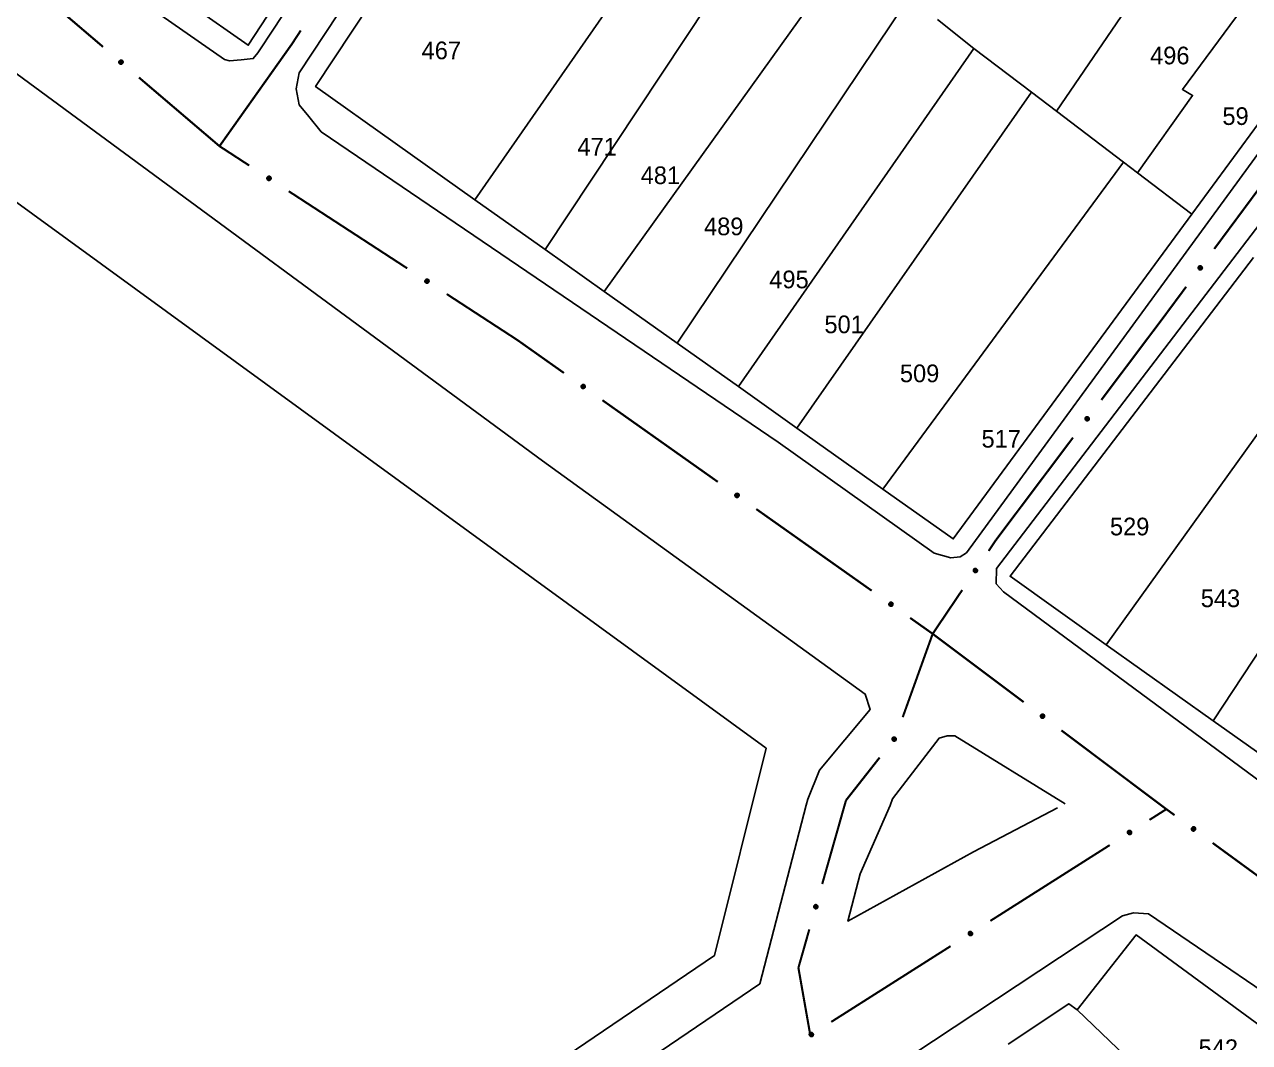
# Model space of a CAD drawing. Extents: x 199577 to 200882, y 4838726 to 4840156.
# Drawn here: x 200104.7 to 200208.7, y 4839175.2 to 4839261.6 of the extents above; entities that cross this region are included whole.
import ezdxf
from ezdxf.enums import TextEntityAlignment as Align

# ---------------------------------------------------------------- set-up
doc = ezdxf.new("R2010")
doc.units = 0
doc.header["$LTSCALE"] = 1.5
doc.header["$MEASUREMENT"] = 0
for name, color, linetype in [('CD_MALHA_LOTES', 7, 'CONTINUOUS'), ('RU-QUADRA', 210, 'CONTINUOUS'), ('SV-EIXO-RUA-PAV', 20, 'CONTINUOUS'), ('SV-RUA-PAVIM', 7, 'CONTINUOUS'), ('Th_NmrPorta', 1, 'CONTINUOUS')]:
    doc.layers.add(name, color=color, linetype=linetype)

msp = doc.modelspace()

# ---------------------------------------------------------------- linework, layer by layer
at = {"layer": 'CD_MALHA_LOTES', "linetype": 'Continuous', "flags": 128}
for points in [[(200192.31, 4839254.24), (200211.89, 4839282.91)], [(200142.93, 4839246.73), (200129.4, 4839256.33), (200138.78, 4839270.54)], [(200129.12, 4839268.17), (200123.68, 4839259.84), (200118.88, 4839263.19)], [(200153.9, 4839238.95), (200174.7, 4839267.94)], [(200148.89, 4839242.51), (200164.67, 4839266.31)], [(200142.93, 4839246.73), (200155.88, 4839265.36)], [(200199.19, 4839249.01), (200203.85, 4839255.57), (200202.99, 4839256.08), (200209.59, 4839265.02)], [(200160.1, 4839234.56), (200179.8, 4839263.91)], [(200185.29, 4839259.57), (200182.2, 4839262.01)], [(200215.11, 4839260.89), (200203.8, 4839245.51)], [(200165.29, 4839230.88), (200185.29, 4839259.57)], [(200190.18, 4839255.86), (200185.29, 4839259.57)], [(200170.27, 4839227.34), (200190.18, 4839255.86)], [(200192.31, 4839254.24), (200190.18, 4839255.86)], [(200198, 4839249.92), (200192.31, 4839254.24)], [(200000, 4839114.22), (200091.49, 4839249.07), (200097.69, 4839250.55), (200099.85, 4839249.52), (200167.65, 4839200.18), (200163.26, 4839182.58), (200017.64, 4839083.81), (200000, 4839111.07)], [(200177.56, 4839222.17), (200198, 4839249.92)], [(200199.19, 4839249.01), (200198, 4839249.92)], [(200203.8, 4839245.51), (200199.19, 4839249.01)], [(200148.89, 4839242.51), (200142.93, 4839246.73)], [(200203.8, 4839245.51), (200183.54, 4839217.94), (200177.56, 4839222.17)], [(200153.9, 4839238.95), (200148.89, 4839242.51)], [(200209.04, 4839241.81), (200188.36, 4839214.77), (200196.53, 4839208.96)], [(200160.1, 4839234.56), (200153.9, 4839238.95)], [(200216.51, 4839236.76), (200196.53, 4839208.96)], [(200165.29, 4839230.88), (200160.1, 4839234.56)], [(200170.27, 4839227.34), (200165.29, 4839230.88)], [(200177.56, 4839222.17), (200170.27, 4839227.34)], [(200205.6, 4839202.52), (200213.97, 4839215.2)], [(200196.53, 4839208.96), (200205.6, 4839202.52)], [(200215.75, 4839195.31), (200205.6, 4839202.52)], [(200194.06, 4839177.97), (200199.06, 4839184.34), (200228.53, 4839162.73)], [(200188.19, 4839175.06), (200193.34, 4839178.5), (200194.06, 4839177.97)], [(200220.9, 4839152.26), (200194.06, 4839177.97)]]:
    msp.add_lwpolyline(points, dxfattribs=at)
at = {"layer": 'RU-QUADRA', "linetype": 'Continuous', "flags": 128}
for points in [[(200101.18, 4839364.85), (200114.35, 4839355.31), (200132.7, 4839342.01), (200143.42, 4839334.24), (200150.93, 4839328.8), (200156.92, 4839324.47), (200161.98, 4839320.8), (200161.98, 4839318.53), (200156.02, 4839309.39), (200153.58, 4839305.65), (200150.59, 4839301.07), (200147.65, 4839296.57), (200141.68, 4839287.42), (200139.14, 4839283.53), (200137, 4839280.24), (200134.3, 4839276.1), (200129.12, 4839268.17), (200123.68, 4839259.84), (200118.88, 4839263.19), (200115.01, 4839265.88), (200108.46, 4839270.44), (200104.93, 4839272.9), (200101.04, 4839275.61)], [(200215.11, 4839260.89), (200203.8, 4839245.51), (200183.54, 4839217.94), (200177.56, 4839222.17), (200170.27, 4839227.34), (200165.29, 4839230.88), (200160.1, 4839234.56), (200153.9, 4839238.95), (200148.89, 4839242.51), (200142.93, 4839246.73), (200129.4, 4839256.33), (200138.78, 4839270.54)], [(200215.75, 4839195.31), (200205.6, 4839202.52), (200196.53, 4839208.96), (200188.36, 4839214.77), (200209.04, 4839241.81)], [(200188.19, 4839175.06), (200193.34, 4839178.5), (200194.06, 4839177.97), (200199.06, 4839184.34), (200228.53, 4839162.73)]]:
    msp.add_lwpolyline(points, dxfattribs=at)
msp.add_lwpolyline([(200000, 4839111.07), (200017.64, 4839083.81), (200163.26, 4839182.58), (200167.65, 4839200.18), (200099.85, 4839249.52), (200097.69, 4839250.55), (200091.49, 4839249.07), (200000, 4839114.22), (199998.98, 4839112.66)], close=True, dxfattribs=at)
at = {"layer": 'SV-EIXO-RUA-PAV', "const_width": 0.18}
for points in [[(200102.219024, 4839267.476733), (200111.35307, 4839259.694111)], [(200127.39, 4839259.94), (200128.139052, 4839261.087402)], [(200121.24, 4839251.27), (200127.025653, 4839259.42636)], [(200127.025653, 4839259.42636), (200127.39, 4839259.94)], [(200114.397753, 4839257.099904), (200120.487117, 4839251.91149)], [(200212.847879, 4839252.183643), (200205.69473, 4839242.548682)], [(200120.487117, 4839251.91149), (200121.24, 4839251.27)], [(200121.24, 4839251.27), (200123.763935, 4839249.628294)], [(200127.117013, 4839247.447269), (200137.176246, 4839240.904194)], [(200140.529323, 4839238.723169), (200146.397209, 4839234.906374)], [(200203.310348, 4839239.337029), (200201.522061, 4839236.928288)], [(200201.36, 4839236.71), (200196.110701, 4839229.73683)], [(200201.522061, 4839236.928288), (200201.36, 4839236.71)], [(200146.397209, 4839234.906374), (200146.53, 4839234.82)], [(200146.53, 4839234.82), (200150.482774, 4839232.024189)], [(200153.748458, 4839229.71436), (200163.545509, 4839222.784873)], [(200193.705008, 4839226.541107), (200187.690777, 4839218.5518)], [(200166.81183, 4839220.475946), (200176.611399, 4839213.550019)], [(200187.17, 4839217.86), (200186.535486, 4839216.920023)], [(200187.690777, 4839218.5518), (200187.17, 4839217.86)], [(200184.297523, 4839213.604676), (200182.05956, 4839210.28933)], [(200179.877922, 4839211.241377), (200181.511183, 4839210.087056)], [(200181.79, 4839209.89), (200179.246573, 4839202.815088)], [(200181.511183, 4839210.087056), (200181.79, 4839209.89)], [(200182.05956, 4839210.28933), (200181.79, 4839209.89)], [(200181.79, 4839209.89), (200189.516861, 4839204.094854)], [(200192.716861, 4839201.694854), (200201.516861, 4839195.094854)], [(200177.283876, 4839199.388499), (200174.81103, 4839196.244452)], [(200174.81103, 4839196.244452), (200174.43, 4839195.76)], [(200174.43, 4839195.76), (200172.410796, 4839188.657801)], [(200201.043029, 4839194.637585), (200201.63, 4839195.01)], [(200201.516861, 4839195.094854), (200201.63, 4839195.01)], [(200201.63, 4839195.01), (200202.323571, 4839194.503924)], [(200200.198644, 4839194.101849), (200201.043029, 4839194.637585)], [(200186.688479, 4839185.530067), (200196.821103, 4839191.958904)], [(200205.554831, 4839192.146179), (200215.24861, 4839185.072945)], [(200171.316919, 4839184.810278), (200170.496512, 4839181.924636)], [(200173.178314, 4839176.958285), (200183.310938, 4839183.387122)], [(200170.496512, 4839181.924636), (200170.39, 4839181.55)], [(200170.39, 4839181.55), (200171.365577, 4839176.024952)], [(200171.365577, 4839176.024952), (200171.4, 4839175.83)]]:
    msp.add_lwpolyline(points, dxfattribs=at)
at = {"layer": 'SV-EIXO-RUA-PAV'}
for points in [[(200112.837439, 4839258.573982), (200112.886132, 4839258.578567), (200112.928919, 4839258.572551), (200112.963161, 4839258.557262), (200112.989897, 4839258.535861), (200113.014783, 4839258.510886), (200113.034318, 4839258.480171), (200113.048449, 4839258.441278), (200113.053391, 4839258.392464), (200113.044347, 4839258.349038), (200113.031154, 4839258.314666), (200113.010443, 4839258.285502), (200112.985777, 4839258.261733), (200112.9532, 4839258.242496), (200112.913646, 4839258.228561), (200112.864442, 4839258.224779), (200112.822535, 4839258.230965), (200112.789803, 4839258.246624), (200112.760616, 4839258.26763), (200112.735515, 4839258.293432), (200112.716513, 4839258.323693), (200112.702554, 4839258.363543), (200112.699465, 4839258.412157), (200112.705157, 4839258.454024), (200112.720352, 4839258.486968), (200112.74168, 4839258.515237), (200112.766425, 4839258.540502), (200112.796484, 4839258.561425), (200112.837439, 4839258.573982)], [(200125.380053, 4839248.708402), (200125.427752, 4839248.719212), (200125.470957, 4839248.718749), (200125.506881, 4839248.707991), (200125.536148, 4839248.690207), (200125.56404, 4839248.668641), (200125.587364, 4839248.640694), (200125.606379, 4839248.603941), (200125.617559, 4839248.556169), (200125.614176, 4839248.511941), (200125.605514, 4839248.476157), (200125.588727, 4839248.444571), (200125.567323, 4839248.417827), (200125.537491, 4839248.39456), (200125.500058, 4839248.375653), (200125.451749, 4839248.365573), (200125.409395, 4839248.366317), (200125.374921, 4839248.377635), (200125.343274, 4839248.394713), (200125.315062, 4839248.417071), (200125.292325, 4839248.444637), (200125.273357, 4839248.482361), (200125.26404, 4839248.530173), (200125.2643, 4839248.572425), (200125.275131, 4839248.607049), (200125.292645, 4839248.637827), (200125.313936, 4839248.666065), (200125.341053, 4839248.690681), (200125.380053, 4839248.708402)], [(200204.676572, 4839240.9926), (200204.684409, 4839240.944323), (200204.681273, 4839240.90123), (200204.668312, 4839240.86604), (200204.648751, 4839240.83793), (200204.6255, 4839240.811427), (200204.596162, 4839240.789878), (200204.558303, 4839240.773173), (200204.509931, 4839240.764971), (200204.465996, 4839240.771085), (200204.430817, 4839240.781946), (200204.400331, 4839240.800656), (200204.374963, 4839240.823675), (200204.353587, 4839240.854889), (200204.337033, 4839240.893421), (200204.329963, 4839240.942261), (200204.333327, 4839240.984488), (200204.346757, 4839241.018195), (200204.365761, 4839241.048724), (200204.389822, 4839241.075498), (200204.418742, 4839241.096485), (200204.457568, 4839241.113082), (200204.505866, 4839241.119422), (200204.54802, 4839241.116547), (200204.581908, 4839241.103594), (200204.611543, 4839241.084208), (200204.638409, 4839241.061211), (200204.661298, 4839241.032622), (200204.676572, 4839240.9926)], [(200138.792363, 4839239.984301), (200138.840062, 4839239.995111), (200138.883267, 4839239.994648), (200138.919192, 4839239.983891), (200138.948458, 4839239.966107), (200138.97635, 4839239.944541), (200138.999674, 4839239.916593), (200139.01869, 4839239.879841), (200139.02987, 4839239.832068), (200139.026487, 4839239.78784), (200139.017824, 4839239.752056), (200139.001037, 4839239.720471), (200138.979633, 4839239.693726), (200138.949802, 4839239.670459), (200138.912368, 4839239.651552), (200138.864059, 4839239.641472), (200138.821705, 4839239.642217), (200138.787231, 4839239.653534), (200138.755584, 4839239.670612), (200138.727373, 4839239.692971), (200138.704636, 4839239.720536), (200138.685667, 4839239.75826), (200138.676351, 4839239.806073), (200138.676611, 4839239.848324), (200138.687441, 4839239.882949), (200138.704956, 4839239.913726), (200138.726246, 4839239.941965), (200138.753363, 4839239.96658), (200138.792363, 4839239.984301)], [(200152.061879, 4839231.042116), (200152.109963, 4839231.051062), (200152.153117, 4839231.048919), (200152.188596, 4839231.036772), (200152.217148, 4839231.017863), (200152.24418, 4839230.995228), (200152.266399, 4839230.966394), (200152.28397, 4839230.928929), (200152.293283, 4839230.880758), (200152.288182, 4839230.836695), (200152.278134, 4839230.801275), (200152.260131, 4839230.770367), (200152.237702, 4839230.744475), (200152.206988, 4839230.722386), (200152.168847, 4839230.70495), (200152.120183, 4839230.696758), (200152.07789, 4839230.699149), (200152.043882, 4839230.7118), (200152.012924, 4839230.730096), (200151.985603, 4839230.753535), (200151.963956, 4839230.781964), (200151.946469, 4839230.820397), (200151.93902, 4839230.868536), (200151.940924, 4839230.910746), (200151.953093, 4839230.944923), (200151.971792, 4839230.974996), (200151.994165, 4839231.002384), (200152.022219, 4839231.025926), (200152.061879, 4839231.042116)], [(200195.082214, 4839228.187554), (200195.08973, 4839228.139227), (200195.086307, 4839228.096155), (200195.073113, 4839228.061052), (200195.053365, 4839228.033073), (200195.029938, 4839228.006725), (200195.000458, 4839227.985371), (200194.962489, 4839227.968919), (200194.914063, 4839227.961039), (200194.87017, 4839227.967445), (200194.835064, 4839227.97854), (200194.804703, 4839227.997452), (200194.779489, 4839228.020639), (200194.75832, 4839228.051994), (200194.742023, 4839228.090635), (200194.735278, 4839228.139521), (200194.738923, 4839228.181725), (200194.752577, 4839228.215343), (200194.771783, 4839228.245745), (200194.796023, 4839228.272358), (200194.825082, 4839228.293152), (200194.864017, 4839228.309491), (200194.912356, 4839228.315509), (200194.95449, 4839228.312354), (200194.988291, 4839228.299175), (200195.017796, 4839228.279593), (200195.044509, 4839228.256417), (200195.067208, 4839228.227677), (200195.082214, 4839228.187554)], [(200165.124769, 4839221.803089), (200165.172849, 4839221.812053), (200165.216004, 4839221.809925), (200165.251487, 4839221.79779), (200165.280047, 4839221.778892), (200165.307087, 4839221.756266), (200165.329316, 4839221.727441), (200165.346901, 4839221.689983), (200165.356232, 4839221.641815), (200165.351146, 4839221.59775), (200165.341111, 4839221.562326), (200165.323119, 4839221.531412), (200165.3007, 4839221.505512), (200165.269994, 4839221.483412), (200165.23186, 4839221.465961), (200165.183198, 4839221.457752), (200165.140904, 4839221.460128), (200165.106892, 4839221.472766), (200165.075927, 4839221.49105), (200165.048598, 4839221.51448), (200165.02694, 4839221.542901), (200165.00944, 4839221.581328), (200165.001973, 4839221.629464), (200165.003861, 4839221.671675), (200165.016019, 4839221.705856), (200165.034706, 4839221.735936), (200165.057069, 4839221.763332), (200165.085115, 4839221.786884), (200165.124769, 4839221.803089)], [(200185.588131, 4839215.319848), (200185.598125, 4839215.271972), (200185.596925, 4839215.228781), (200185.585555, 4839215.193045), (200185.567274, 4839215.164087), (200185.545235, 4839215.136567), (200185.516893, 4839215.113724), (200185.479822, 4839215.095339), (200185.431865, 4839215.084976), (200185.387701, 4839215.089114), (200185.35207, 4839215.098386), (200185.320776, 4839215.11571), (200185.294401, 4839215.137568), (200185.271647, 4839215.167792), (200185.253381, 4839215.205543), (200185.244128, 4839215.254017), (200185.245596, 4839215.296352), (200185.257501, 4839215.330628), (200185.275116, 4839215.361978), (200185.297953, 4839215.389804), (200185.325903, 4839215.412067), (200185.363945, 4839215.430389), (200185.41191, 4839215.438887), (200185.454151, 4839215.437906), (200185.488585, 4839215.426486), (200185.51906, 4839215.408448), (200185.54693, 4839215.386679), (200185.571079, 4839215.359145), (200185.588131, 4839215.319848)], [(200178.19086, 4839212.56852), (200178.23894, 4839212.577484), (200178.282096, 4839212.575356), (200178.317579, 4839212.563222), (200178.346138, 4839212.544323), (200178.373178, 4839212.521698), (200178.395407, 4839212.492872), (200178.412992, 4839212.455414), (200178.422323, 4839212.407246), (200178.417238, 4839212.363181), (200178.407202, 4839212.327758), (200178.38921, 4839212.296843), (200178.366791, 4839212.270943), (200178.336085, 4839212.248843), (200178.297951, 4839212.231393), (200178.24929, 4839212.223183), (200178.206996, 4839212.225559), (200178.172983, 4839212.238197), (200178.142018, 4839212.256482), (200178.114689, 4839212.279911), (200178.093032, 4839212.308333), (200178.075531, 4839212.346759), (200178.068064, 4839212.394896), (200178.069953, 4839212.437106), (200178.08211, 4839212.471287), (200178.100798, 4839212.501367), (200178.123161, 4839212.528764), (200178.151206, 4839212.552315), (200178.19086, 4839212.56852)], [(200191.067965, 4839203.069127), (200191.116279, 4839203.076729), (200191.159357, 4839203.073383), (200191.194483, 4839203.060251), (200191.222497, 4839203.040553), (200191.248887, 4839203.017173), (200191.270293, 4839202.987731), (200191.286813, 4839202.949791), (200191.294779, 4839202.901379), (200191.288451, 4839202.857475), (200191.277419, 4839202.822349), (200191.258561, 4839202.791955), (200191.235419, 4839202.766699), (200191.204101, 4839202.745475), (200191.165489, 4839202.729109), (200191.116615, 4839202.722277), (200191.074405, 4839202.725847), (200191.040763, 4839202.739441), (200191.010327, 4839202.758593), (200190.983671, 4839202.782785), (200190.962825, 4839202.811807), (200190.946417, 4839202.850713), (200190.940313, 4839202.899041), (200190.943393, 4839202.941181), (200190.956511, 4839202.975005), (200190.976041, 4839203.004545), (200190.999169, 4839203.031299), (200191.027869, 4839203.054049), (200191.067965, 4839203.069127)], [(200178.695648, 4839201.005404), (200178.702139, 4839200.956928), (200178.697804, 4839200.913938), (200178.683869, 4839200.879123), (200178.663533, 4839200.851569), (200178.639553, 4839200.825723), (200178.609628, 4839200.804998), (200178.571318, 4839200.789354), (200178.522736, 4839200.782502), (200178.478989, 4839200.789836), (200178.444126, 4839200.801672), (200178.414173, 4839200.821223), (200178.389455, 4839200.844939), (200178.368956, 4839200.876736), (200178.35348, 4839200.915713), (200178.347772, 4839200.964731), (200178.352311, 4839201.006848), (200178.366674, 4839201.040169), (200178.38652, 4839201.070157), (200178.411317, 4839201.096251), (200178.44081, 4839201.116425), (200178.480083, 4839201.131935), (200178.528538, 4839201.136928), (200178.570596, 4839201.132881), (200178.60411, 4839201.11899), (200178.633194, 4839201.098787), (200178.65941, 4839201.075051), (200178.681495, 4839201.045836), (200178.695648, 4839201.005404)], [(200198.329577, 4839193.046352), (200198.339574, 4839193.094228), (200198.357956, 4839193.13333), (200198.382674, 4839193.161531), (200198.411015, 4839193.180756), (200198.442224, 4839193.197158), (200198.477338, 4839193.206753), (200198.51867, 4839193.20877), (200198.566766, 4839193.199079), (200198.605585, 4839193.177616), (200198.63453, 4839193.154862), (200198.656278, 4839193.126464), (200198.671704, 4839193.095879), (200198.680464, 4839193.059075), (200198.682099, 4839193.017169), (200198.671184, 4839192.969042), (200198.6529, 4839192.930831), (200198.628275, 4839192.904181), (200198.599587, 4839192.882498), (200198.567525, 4839192.866134), (200198.533002, 4839192.856914), (200198.490806, 4839192.855345), (200198.443448, 4839192.866747), (200198.405128, 4839192.884548), (200198.37814, 4839192.908792), (200198.357429, 4839192.937516), (200198.340597, 4839192.968619), (200198.329482, 4839193.003515), (200198.329577, 4839193.046352)], [(200203.888019, 4839193.498667), (200203.936229, 4839193.506903), (200203.979347, 4839193.504123), (200204.014643, 4839193.491454), (200204.042913, 4839193.472126), (200204.069608, 4839193.449095), (200204.091399, 4839193.419936), (200204.108416, 4839193.382217), (200204.117018, 4839193.333914), (200204.111267, 4839193.28993), (200204.100698, 4839193.254662), (200204.082241, 4839193.224023), (200204.059433, 4839193.198465), (200204.028396, 4839193.176832), (200203.990003, 4839193.15996), (200203.941223, 4839193.152486), (200203.898969, 4839193.155501), (200203.865152, 4839193.168652), (200203.834467, 4839193.187402), (200203.807495, 4839193.211242), (200203.786269, 4839193.239987), (200203.769352, 4839193.278675), (200203.762613, 4839193.326918), (200203.765139, 4839193.369095), (200203.777811, 4839193.403088), (200203.796952, 4839193.432882), (200203.819726, 4839193.459938), (200203.848125, 4839193.483063), (200203.888019, 4839193.498667)], [(200172.009034, 4839186.84214), (200172.033445, 4839186.799759), (200172.045758, 4839186.758342), (200172.046086, 4839186.720843), (200172.037735, 4839186.687631), (200172.025365, 4839186.654615), (200172.005549, 4839186.624081), (200171.976049, 4839186.595062), (200171.933707, 4839186.570276), (200171.890451, 4839186.560451), (200171.853704, 4839186.558163), (200171.818571, 4839186.564876), (200171.7867, 4839186.577431), (200171.755662, 4839186.599063), (200171.726546, 4839186.629246), (200171.702654, 4839186.672426), (200171.690861, 4839186.713112), (200171.691496, 4839186.749391), (200171.698469, 4839186.784669), (200171.711503, 4839186.818224), (200171.731127, 4839186.848085), (200171.761569, 4839186.877346), (200171.8045, 4839186.900363), (200171.844945, 4839186.912588), (200171.881224, 4839186.912463), (200171.9158, 4839186.904815), (200171.949065, 4839186.892811), (200171.980589, 4839186.874169), (200172.009034, 4839186.84214)], [(200184.819412, 4839184.47457), (200184.829409, 4839184.522446), (200184.847791, 4839184.561548), (200184.872509, 4839184.589749), (200184.90085, 4839184.608974), (200184.932059, 4839184.625377), (200184.967173, 4839184.634972), (200185.008505, 4839184.636988), (200185.056601, 4839184.627297), (200185.09542, 4839184.605834), (200185.124365, 4839184.58308), (200185.146113, 4839184.554682), (200185.161539, 4839184.524097), (200185.1703, 4839184.487293), (200185.171934, 4839184.445387), (200185.161019, 4839184.39726), (200185.142735, 4839184.359049), (200185.11811, 4839184.332399), (200185.089422, 4839184.310716), (200185.05736, 4839184.294352), (200185.022837, 4839184.285132), (200184.980642, 4839184.283563), (200184.933283, 4839184.294965), (200184.894963, 4839184.312766), (200184.867975, 4839184.33701), (200184.847264, 4839184.365734), (200184.830432, 4839184.396837), (200184.819317, 4839184.431733), (200184.819412, 4839184.47457)], [(200171.309248, 4839175.902788), (200171.319244, 4839175.950664), (200171.337626, 4839175.989767), (200171.362344, 4839176.017968), (200171.390685, 4839176.037192), (200171.421894, 4839176.053595), (200171.457008, 4839176.06319), (200171.49834, 4839176.065206), (200171.546436, 4839176.055515), (200171.585255, 4839176.034052), (200171.6142, 4839176.011298), (200171.635948, 4839175.9829), (200171.651374, 4839175.952315), (200171.660135, 4839175.915511), (200171.661769, 4839175.873605), (200171.650854, 4839175.825479), (200171.63257, 4839175.787267), (200171.607945, 4839175.760617), (200171.579258, 4839175.738934), (200171.547195, 4839175.72257), (200171.512672, 4839175.713351), (200171.470477, 4839175.711781), (200171.423118, 4839175.723184), (200171.384798, 4839175.740984), (200171.35781, 4839175.765229), (200171.337099, 4839175.793953), (200171.320267, 4839175.825055), (200171.309152, 4839175.859951), (200171.309248, 4839175.902788)]]:
    msp.add_lwpolyline(points, close=True, dxfattribs=at)
for points in [[(200112.699465, 4839258.412157), (200112.9532, 4839258.242496)], [(200112.702554, 4839258.363543), (200112.913646, 4839258.228561)], [(200112.703313, 4839258.430921), (200112.965208, 4839258.254384)], [(200112.704924, 4839258.386524), (200112.930774, 4839258.237114)], [(200112.705157, 4839258.454024), (200112.985777, 4839258.261733)], [(200112.714897, 4839258.46766), (200112.995488, 4839258.275193)], [(200112.720352, 4839258.486968), (200113.010443, 4839258.285502)], [(200112.732713, 4839258.499089), (200113.017765, 4839258.299236)], [(200112.74168, 4839258.515237), (200113.031154, 4839258.314666)], [(200112.757646, 4839258.526247), (200113.03512, 4839258.336436)], [(200112.766425, 4839258.540502), (200113.044347, 4839258.349038)], [(200112.784963, 4839258.547788), (200113.045666, 4839258.37406)], [(200112.796484, 4839258.561425), (200113.053391, 4839258.392464)], [(200112.816435, 4839258.565789), (200113.047017, 4839258.417725)], [(200112.837439, 4839258.573982), (200113.048449, 4839258.441278)], [(200112.864064, 4839258.575402), (200113.035481, 4839258.4652)], [(200112.886132, 4839258.578567), (200113.034318, 4839258.480171)], [(200112.910538, 4839258.575243), (200113.017172, 4839258.500519)], [(200112.928919, 4839258.572551), (200113.014783, 4839258.510886)], [(200112.715268, 4839258.341858), (200112.882838, 4839258.231348)], [(200112.716513, 4839258.323693), (200112.864442, 4839258.224779)], [(200112.729729, 4839258.306231), (200112.838288, 4839258.231661)], [(200112.735515, 4839258.293432), (200112.822535, 4839258.230965)], [(200125.26404, 4839248.530173), (200125.537491, 4839248.39456)], [(200125.2643, 4839248.572425), (200125.567323, 4839248.417827)], [(200125.265443, 4839248.549276), (200125.54787, 4839248.407893)], [(200125.272205, 4839248.5872), (200125.575222, 4839248.432424)], [(200125.272751, 4839248.505456), (200125.515944, 4839248.386337)], [(200125.273357, 4839248.482361), (200125.500058, 4839248.375653)], [(200125.275131, 4839248.607049), (200125.588727, 4839248.444571)], [(200125.285831, 4839248.62066), (200125.594222, 4839248.459132)], [(200125.288755, 4839248.462491), (200125.469147, 4839248.374454)], [(200125.292325, 4839248.444637), (200125.451749, 4839248.365573)], [(200125.292645, 4839248.637827), (200125.605514, 4839248.476157)], [(200125.307063, 4839248.6508), (200125.606647, 4839248.498256)], [(200125.307678, 4839248.42902), (200125.424927, 4839248.369033)], [(200125.313936, 4839248.666065), (200125.614176, 4839248.511941)], [(200125.315062, 4839248.417071), (200125.409395, 4839248.366317)], [(200125.331382, 4839248.675675), (200125.612266, 4839248.536924)], [(200125.341053, 4839248.690681), (200125.617559, 4839248.556169)], [(200125.360277, 4839248.697575), (200125.607989, 4839248.5804)], [(200125.380053, 4839248.708402), (200125.606379, 4839248.603941)], [(200125.406274, 4839248.713234), (200125.590442, 4839248.625997)], [(200125.427752, 4839248.719212), (200125.587364, 4839248.640694)], [(200125.452382, 4839248.719054), (200125.567743, 4839248.658668)], [(200125.470957, 4839248.718749), (200125.56404, 4839248.668641)], [(200204.418742, 4839241.096485), (200204.329963, 4839240.942261)], [(200204.389822, 4839241.075498), (200204.333327, 4839240.984488)], [(200204.402206, 4839241.082128), (200204.335077, 4839240.968817)], [(200204.457568, 4839241.113082), (200204.337033, 4839240.893421)], [(200204.436783, 4839241.098944), (200204.337749, 4839240.924346)], [(200204.480656, 4839241.112257), (200204.346714, 4839240.876904)], [(200204.505866, 4839241.119422), (200204.353587, 4839240.854889)], [(200204.524845, 4839241.116839), (200204.366252, 4839240.843704)], [(200204.54802, 4839241.116547), (200204.374963, 4839240.823675)], [(200204.562278, 4839241.107742), (200204.389043, 4839240.814887)], [(200204.581908, 4839241.103594), (200204.400331, 4839240.800656)], [(200204.59483, 4839241.092072), (200204.414524, 4839240.79427)], [(200204.611543, 4839241.084208), (200204.430817, 4839240.781946)], [(200204.623598, 4839241.069015), (200204.452804, 4839240.779447)], [(200204.638409, 4839241.061211), (200204.465996, 4839240.771085)], [(200204.646921, 4839241.043203), (200204.49105, 4839240.771446)], [(200204.661298, 4839241.032622), (200204.509931, 4839240.764971)], [(200204.66699, 4839241.013008), (200204.534707, 4839240.773023)], [(200204.676572, 4839240.9926), (200204.558303, 4839240.773173)], [(200204.679772, 4839240.96613), (200204.581303, 4839240.787714)], [(200204.684409, 4839240.944323), (200204.596162, 4839240.789878)], [(200204.682727, 4839240.91975), (200204.615316, 4839240.808348)], [(200204.681273, 4839240.90123), (200204.6255, 4839240.811427)], [(200138.676351, 4839239.806073), (200138.949802, 4839239.670459)], [(200138.676611, 4839239.848324), (200138.979633, 4839239.693726)], [(200138.677754, 4839239.825176), (200138.960181, 4839239.683792)], [(200138.684516, 4839239.863099), (200138.987532, 4839239.708324)], [(200138.685062, 4839239.781355), (200138.928254, 4839239.662236)], [(200138.685667, 4839239.75826), (200138.912368, 4839239.651552)], [(200138.687441, 4839239.882949), (200139.001037, 4839239.720471)], [(200138.698141, 4839239.896559), (200139.006532, 4839239.735032)], [(200138.701065, 4839239.73839), (200138.881458, 4839239.650353)], [(200138.704636, 4839239.720536), (200138.864059, 4839239.641472)], [(200138.704956, 4839239.913726), (200139.017824, 4839239.752056)], [(200138.719373, 4839239.926699), (200139.018958, 4839239.774155)], [(200138.719989, 4839239.70492), (200138.837237, 4839239.644933)], [(200138.726246, 4839239.941965), (200139.026487, 4839239.78784)], [(200138.727373, 4839239.692971), (200138.821705, 4839239.642217)], [(200138.743693, 4839239.951575), (200139.024576, 4839239.812823)], [(200138.753363, 4839239.96658), (200139.02987, 4839239.832068)], [(200138.772588, 4839239.973475), (200139.0203, 4839239.856299)], [(200138.792363, 4839239.984301), (200139.01869, 4839239.879841)], [(200138.818584, 4839239.989134), (200139.002753, 4839239.901896)], [(200138.840062, 4839239.995111), (200138.999674, 4839239.916593)], [(200138.864693, 4839239.994954), (200138.980053, 4839239.934567)], [(200138.883267, 4839239.994648), (200138.97635, 4839239.944541)], [(200151.93902, 4839230.868536), (200152.206988, 4839230.722386)], [(200151.940924, 4839230.910746), (200152.237702, 4839230.744475)], [(200151.941165, 4839230.88757), (200152.217878, 4839230.735306)], [(200151.946469, 4839230.820397), (200152.168847, 4839230.70495)], [(200151.946763, 4839230.843499), (200152.185137, 4839230.715008)], [(200151.949398, 4839230.925202), (200152.246163, 4839230.758754)], [(200151.953093, 4839230.944923), (200152.260131, 4839230.770367)], [(200151.961083, 4839230.799943), (200152.137913, 4839230.704955)], [(200151.963956, 4839230.781964), (200152.120183, 4839230.696758)], [(200151.964315, 4839230.958107), (200152.266188, 4839230.784703)], [(200151.971792, 4839230.974996), (200152.278134, 4839230.801275)], [(200151.97869, 4839230.765762), (200152.093516, 4839230.701259)], [(200151.985603, 4839230.753535), (200152.07789, 4839230.699149)], [(200151.986703, 4839230.987397), (200152.280126, 4839230.823313)], [(200151.994165, 4839231.002384), (200152.288182, 4839230.836695)], [(200152.011972, 4839231.011308), (200152.287245, 4839230.861734)], [(200152.022219, 4839231.025926), (200152.293283, 4839230.880758)], [(200152.041697, 4839231.032067), (200152.284663, 4839230.905343)], [(200152.061879, 4839231.042116), (200152.28397, 4839230.928929)], [(200152.088269, 4839231.045925), (200152.268903, 4839230.951588)], [(200152.109963, 4839231.051062), (200152.266399, 4839230.966394)], [(200152.134568, 4839231.049947), (200152.247492, 4839230.985117)], [(200152.153117, 4839231.048919), (200152.24418, 4839230.995228)], [(200194.825082, 4839228.293152), (200194.735278, 4839228.139521)], [(200194.796023, 4839228.272358), (200194.738923, 4839228.181725)], [(200194.80845, 4839228.278905), (200194.740568, 4839228.166043)], [(200194.864017, 4839228.309491), (200194.742023, 4839228.090635)], [(200194.843138, 4839228.295491), (200194.742945, 4839228.121556)], [(200194.887099, 4839228.308512), (200194.751594, 4839228.074055)], [(200194.912356, 4839228.315509), (200194.75832, 4839228.051994)], [(200194.931317, 4839228.3128), (200194.770911, 4839228.040726)], [(200194.95449, 4839228.312354), (200194.779489, 4839228.020639)], [(200194.968689, 4839228.303454), (200194.79351, 4839228.011758)], [(200194.988291, 4839228.299175), (200194.804703, 4839227.997452)], [(200195.001136, 4839228.287568), (200194.818853, 4839227.990972)], [(200195.017796, 4839228.279593), (200194.835064, 4839227.97854)], [(200195.02975, 4839228.26432), (200194.857033, 4839227.975894)], [(200195.044509, 4839228.256417), (200194.87017, 4839227.967445)], [(200195.0529, 4839228.238353), (200194.895225, 4839227.967639)], [(200195.067208, 4839228.227677), (200194.914063, 4839227.961039)], [(200195.072768, 4839228.208025), (200194.938892, 4839227.968926)], [(200195.082214, 4839228.187554), (200194.962489, 4839227.968919)], [(200195.085238, 4839228.161063), (200194.985585, 4839227.983307)], [(200195.08973, 4839228.139227), (200195.000458, 4839227.985371)], [(200195.087885, 4839228.114665), (200195.019734, 4839228.003714)], [(200195.086307, 4839228.096155), (200195.029938, 4839228.006725)], [(200165.001973, 4839221.629464), (200165.269994, 4839221.483412)], [(200165.003861, 4839221.671675), (200165.3007, 4839221.505512)], [(200165.004111, 4839221.648499), (200165.280879, 4839221.496335)], [(200165.00944, 4839221.581328), (200165.23186, 4839221.465961)], [(200165.009725, 4839221.604429), (200165.248145, 4839221.476026)], [(200165.01233, 4839221.686134), (200165.309156, 4839221.519794)], [(200165.016019, 4839221.705856), (200165.323119, 4839221.531412)], [(200165.02406, 4839221.560879), (200165.200926, 4839221.465955)], [(200165.02694, 4839221.542901), (200165.183198, 4839221.457752)], [(200165.027235, 4839221.719044), (200165.329171, 4839221.54575)], [(200165.034706, 4839221.735936), (200165.341111, 4839221.562326)], [(200165.04168, 4839221.526705), (200165.156529, 4839221.462243)], [(200165.048598, 4839221.51448), (200165.140904, 4839221.460128)], [(200165.049613, 4839221.748343), (200165.343095, 4839221.584365)], [(200165.057069, 4839221.763332), (200165.351146, 4839221.59775)], [(200165.074873, 4839221.772263), (200165.3502, 4839221.622788)], [(200165.085115, 4839221.786884), (200165.356232, 4839221.641815)], [(200165.104591, 4839221.793033), (200165.347602, 4839221.666397)], [(200165.124769, 4839221.803089), (200165.346901, 4839221.689983)], [(200165.151157, 4839221.806907), (200165.331826, 4839221.712636)], [(200165.172849, 4839221.812053), (200165.329316, 4839221.727441)], [(200165.197455, 4839221.810946), (200165.310403, 4839221.746157)], [(200165.216004, 4839221.809925), (200165.307087, 4839221.756266)], [(200185.325903, 4839215.412067), (200185.244128, 4839215.254017)], [(200185.297953, 4839215.389804), (200185.245596, 4839215.296352)], [(200185.310026, 4839215.396983), (200185.248046, 4839215.280776)], [(200185.343815, 4839215.415332), (200185.25271, 4839215.236469)], [(200185.363945, 4839215.430389), (200185.253381, 4839215.205543)], [(200185.387047, 4839215.4306), (200185.263793, 4839215.189477)], [(200185.41191, 4839215.438887), (200185.271647, 4839215.167792)], [(200185.430986, 4839215.437158), (200185.2848, 4839215.157187)], [(200185.454151, 4839215.437906), (200185.294401, 4839215.137568)], [(200185.468789, 4839215.42975), (200185.308861, 4839215.129421)], [(200185.488585, 4839215.426486), (200185.320776, 4839215.11571)], [(200185.502011, 4839215.415555), (200185.335241, 4839215.109967)], [(200185.51906, 4839215.408448), (200185.35207, 4839215.098386)], [(200185.531784, 4839215.393811), (200185.374147, 4839215.096875)], [(200185.54693, 4839215.386679), (200185.387701, 4839215.089114)], [(200185.556241, 4839215.369071), (200185.412713, 4839215.090597)], [(200185.571079, 4839215.359145), (200185.431865, 4839215.084976)], [(200185.577644, 4839215.339806), (200185.456256, 4839215.094131)], [(200185.588131, 4839215.319848), (200185.479822, 4839215.095339)], [(200185.592515, 4839215.293548), (200185.502146, 4839215.110897)], [(200185.598125, 4839215.271972), (200185.516893, 4839215.113724)], [(200185.597547, 4839215.247348), (200185.535199, 4839215.133035)], [(200185.596925, 4839215.228781), (200185.545235, 4839215.136567)], [(200178.068064, 4839212.394896), (200178.336085, 4839212.248843)], [(200178.069953, 4839212.437106), (200178.366791, 4839212.270943)], [(200178.070203, 4839212.41393), (200178.34697, 4839212.261766)], [(200178.075531, 4839212.346759), (200178.297951, 4839212.231393)], [(200178.075816, 4839212.369861), (200178.314237, 4839212.241457)], [(200178.078422, 4839212.451565), (200178.375247, 4839212.285225)], [(200178.08211, 4839212.471287), (200178.38921, 4839212.296843)], [(200178.090152, 4839212.326311), (200178.267017, 4839212.231386)], [(200178.093032, 4839212.308333), (200178.24929, 4839212.223183)], [(200178.093326, 4839212.484475), (200178.395262, 4839212.311181)], [(200178.100798, 4839212.501367), (200178.407202, 4839212.327758)], [(200178.107771, 4839212.292136), (200178.222621, 4839212.227674)], [(200178.114689, 4839212.279911), (200178.206996, 4839212.225559)], [(200178.115704, 4839212.513774), (200178.409187, 4839212.349797)], [(200178.123161, 4839212.528764), (200178.417238, 4839212.363181)], [(200178.140965, 4839212.537694), (200178.416291, 4839212.388219)], [(200178.151206, 4839212.552315), (200178.422323, 4839212.407246)], [(200178.170682, 4839212.558464), (200178.413694, 4839212.431828)], [(200178.19086, 4839212.56852), (200178.412992, 4839212.455414)], [(200178.217248, 4839212.572339), (200178.397917, 4839212.478068)], [(200178.23894, 4839212.577484), (200178.395407, 4839212.492872)], [(200178.263546, 4839212.576377), (200178.376494, 4839212.511589)], [(200178.282096, 4839212.575356), (200178.373178, 4839212.521698)], [(200190.940313, 4839202.899041), (200191.204101, 4839202.745475)], [(200190.942988, 4839202.918007), (200191.215347, 4839202.758085)], [(200190.943393, 4839202.941181), (200191.235419, 4839202.766699)], [(200190.946417, 4839202.850713), (200191.165489, 4839202.729109)], [(200190.947355, 4839202.873797), (200191.182053, 4839202.738709)], [(200190.952267, 4839202.955395), (200191.244275, 4839202.780736)], [(200190.956511, 4839202.975005), (200191.258561, 4839202.791955)], [(200190.960454, 4839202.829859), (200191.134567, 4839202.729976)], [(200190.962825, 4839202.811807), (200191.116615, 4839202.722277)], [(200190.968096, 4839202.987871), (200191.265016, 4839202.806116)], [(200190.976041, 4839203.004545), (200191.277419, 4839202.822349)], [(200190.977101, 4839202.7952), (200191.090084, 4839202.72752)], [(200190.983671, 4839202.782785), (200191.074405, 4839202.725847)], [(200190.991292, 4839203.016526), (200191.280025, 4839202.844323)], [(200190.999169, 4839203.031299), (200191.288451, 4839202.857475)], [(200191.017218, 4839203.039723), (200191.288212, 4839202.88253)], [(200191.027869, 4839203.054049), (200191.294779, 4839202.901379)], [(200191.047511, 4839203.059645), (200191.286848, 4839202.926194)], [(200191.067965, 4839203.069127), (200191.286813, 4839202.949791)], [(200191.09445, 4839203.072198), (200191.272384, 4839202.972861)], [(200191.116279, 4839203.076729), (200191.270293, 4839202.987731)], [(200191.140844, 4839203.074927), (200191.251916, 4839203.006974)], [(200191.159357, 4839203.073383), (200191.248887, 4839203.017173)], [(200178.44081, 4839201.116425), (200178.347772, 4839200.964731)], [(200178.411317, 4839201.096251), (200178.352311, 4839201.006848)], [(200178.480083, 4839201.131935), (200178.35348, 4839200.915713)], [(200178.42388, 4839201.102534), (200178.353623, 4839200.991135)], [(200178.458912, 4839201.118381), (200178.355058, 4839200.946607)], [(200178.503139, 4839201.130468), (200178.362698, 4839200.898934)], [(200178.528538, 4839201.136928), (200178.368956, 4839200.876736)], [(200178.547438, 4839201.133818), (200178.381304, 4839200.865203)], [(200178.570596, 4839201.132881), (200178.389455, 4839200.844939)], [(200178.584603, 4839201.123683), (200178.403285, 4839200.835763)], [(200178.60411, 4839201.11899), (200178.414173, 4839200.821223)], [(200178.616707, 4839201.107113), (200178.428182, 4839200.814445)], [(200178.633194, 4839201.098787), (200178.444126, 4839200.801672)], [(200178.644822, 4839201.083264), (200178.466034, 4839200.798562)], [(200178.65941, 4839201.075051), (200178.478989, 4839200.789836)], [(200178.667417, 4839201.056813), (200178.504043, 4839200.789499)], [(200178.681495, 4839201.045836), (200178.522736, 4839200.782502)], [(200178.686638, 4839201.026071), (200178.547727, 4839200.789861)], [(200178.695648, 4839201.005404), (200178.571318, 4839200.789354)], [(200178.698111, 4839200.978855), (200178.594714, 4839200.80325)], [(200178.702139, 4839200.956928), (200178.609628, 4839200.804998)], [(200178.699774, 4839200.932411), (200178.629288, 4839200.822929)], [(200178.697804, 4839200.913938), (200178.639553, 4839200.825723)], [(200198.329482, 4839193.003515), (200198.566766, 4839193.199079)], [(200198.329577, 4839193.046352), (200198.51867, 4839193.20877)], [(200198.331203, 4839193.023865), (200198.54075, 4839193.200448)], [(200198.336082, 4839193.072209), (200198.491985, 4839193.203444)], [(200198.339109, 4839192.988481), (200198.582069, 4839193.186264)], [(200198.339574, 4839193.094228), (200198.477338, 4839193.206753)], [(200198.340597, 4839192.968619), (200198.605585, 4839193.177616)], [(200198.349957, 4839193.116563), (200198.452835, 4839193.19638)], [(200198.351624, 4839192.956022), (200198.614902, 4839193.165079)], [(200198.357429, 4839192.937516), (200198.63453, 4839193.154862)], [(200198.357956, 4839193.13333), (200198.442224, 4839193.197158)], [(200198.370209, 4839192.924182), (200198.645319, 4839193.137514)], [(200198.37814, 4839192.908792), (200198.656278, 4839193.126464)], [(200198.394977, 4839192.89788), (200198.661711, 4839193.109131)], [(200198.405128, 4839192.884548), (200198.671704, 4839193.095879)], [(200198.426657, 4839192.875965), (200198.672653, 4839193.074057)], [(200198.443448, 4839192.866747), (200198.680464, 4839193.059075)], [(200198.46955, 4839192.864395), (200198.678985, 4839193.036059)], [(200198.490806, 4839192.855345), (200198.682099, 4839193.017169)], [(200198.515279, 4839192.861089), (200198.67034, 4839192.988558)], [(200198.533002, 4839192.856914), (200198.671184, 4839192.969042)], [(200198.553587, 4839192.864386), (200198.656887, 4839192.946086)], [(200198.567525, 4839192.866134), (200198.6529, 4839192.930831)], [(200203.762613, 4839193.326918), (200204.028396, 4839193.176832)], [(200203.765039, 4839193.345918), (200204.039475, 4839193.189589)], [(200203.765139, 4839193.369095), (200204.059433, 4839193.198465)], [(200203.769352, 4839193.278675), (200203.990003, 4839193.15996)], [(200203.769986, 4839193.301769), (200204.006438, 4839193.169777)], [(200203.773825, 4839193.383425), (200204.068103, 4839193.212618)], [(200203.777811, 4839193.403088), (200204.082241, 4839193.224023)], [(200203.783661, 4839193.258007), (200203.959072, 4839193.160421)], [(200203.786269, 4839193.239987), (200203.941223, 4839193.152486)], [(200203.789226, 4839193.416106), (200204.088509, 4839193.238268)], [(200203.796952, 4839193.432882), (200204.100698, 4839193.254662)], [(200203.800763, 4839193.22357), (200203.914625, 4839193.15738)], [(200203.807495, 4839193.211242), (200203.898969, 4839193.155501)], [(200203.812044, 4839193.445063), (200204.103015, 4839193.276669)], [(200203.819726, 4839193.459938), (200204.111267, 4839193.28993)], [(200203.837663, 4839193.468598), (200204.110699, 4839193.31498)], [(200203.848125, 4839193.483063), (200204.117018, 4839193.333914)], [(200203.867691, 4839193.488917), (200204.108761, 4839193.358623)], [(200203.888019, 4839193.498667), (200204.108416, 4839193.382217)], [(200203.914462, 4839193.502086), (200204.093685, 4839193.405095)], [(200203.936229, 4839193.506903), (200204.091399, 4839193.419936)], [(200203.960816, 4839193.505424), (200204.072771, 4839193.438937)], [(200203.979347, 4839193.504123), (200204.069608, 4839193.449095)], [(200171.711503, 4839186.818224), (200171.690861, 4839186.713112)], [(200171.720739, 4839186.828806), (200171.698041, 4839186.699074)], [(200171.731127, 4839186.848085), (200171.702654, 4839186.672426)], [(200171.747131, 4839186.856768), (200171.716275, 4839186.658425)], [(200171.761569, 4839186.877346), (200171.726546, 4839186.629246)], [(200171.783456, 4839186.884743), (200171.741445, 4839186.617223)], [(200171.8045, 4839186.900363), (200171.755662, 4839186.599063)], [(200171.823166, 4839186.904662), (200171.771465, 4839186.593083)], [(200171.844945, 4839186.912588), (200171.7867, 4839186.577431)], [(200171.861395, 4839186.909398), (200171.802978, 4839186.574194)], [(200171.881224, 4839186.912463), (200171.818571, 4839186.564876)], [(200171.897386, 4839186.906258), (200171.834105, 4839186.563925)], [(200171.9158, 4839186.904815), (200171.853704, 4839186.558163)], [(200171.932451, 4839186.89487), (200171.875153, 4839186.563604)], [(200171.949065, 4839186.892811), (200171.890451, 4839186.560451)], [(200171.963398, 4839186.878979), (200171.913756, 4839186.569652)], [(200171.980589, 4839186.874169), (200171.933707, 4839186.570276)], [(200171.992852, 4839186.857838), (200171.954032, 4839186.586573)], [(200172.009034, 4839186.84214), (200171.976049, 4839186.595062)], [(200172.021393, 4839186.818514), (200171.992416, 4839186.6168)], [(200172.033445, 4839186.799759), (200172.005549, 4839186.624081)], [(200172.040566, 4839186.77618), (200172.016929, 4839186.648133)], [(200172.045758, 4839186.758342), (200172.025365, 4839186.654615)], [(200184.819317, 4839184.431733), (200185.056601, 4839184.627297)], [(200184.819412, 4839184.47457), (200185.008505, 4839184.636988)], [(200184.821038, 4839184.452083), (200185.030585, 4839184.628666)], [(200184.825917, 4839184.500427), (200184.98182, 4839184.631662)], [(200184.828944, 4839184.416699), (200185.071904, 4839184.614482)], [(200184.829409, 4839184.522446), (200184.967173, 4839184.634972)], [(200184.830432, 4839184.396837), (200185.09542, 4839184.605834)], [(200184.839792, 4839184.544782), (200184.94267, 4839184.624598)], [(200184.841459, 4839184.38424), (200185.104737, 4839184.593297)], [(200184.847264, 4839184.365734), (200185.124365, 4839184.58308)], [(200184.847791, 4839184.561548), (200184.932059, 4839184.625377)], [(200184.860044, 4839184.3524), (200185.135154, 4839184.565732)], [(200184.867975, 4839184.33701), (200185.146113, 4839184.554682)], [(200184.884812, 4839184.326098), (200185.151546, 4839184.537349)], [(200184.894963, 4839184.312766), (200185.161539, 4839184.524097)], [(200184.916492, 4839184.304183), (200185.162488, 4839184.502275)], [(200184.933283, 4839184.294965), (200185.1703, 4839184.487293)], [(200184.959385, 4839184.292613), (200185.16882, 4839184.464277)], [(200184.980642, 4839184.283563), (200185.171934, 4839184.445387)], [(200185.005114, 4839184.289307), (200185.160175, 4839184.416776)], [(200185.022837, 4839184.285132), (200185.161019, 4839184.39726)], [(200185.043422, 4839184.292604), (200185.146722, 4839184.374304)], [(200185.05736, 4839184.294352), (200185.142735, 4839184.359049)], [(200171.309152, 4839175.859951), (200171.546436, 4839176.055515)], [(200171.309248, 4839175.902788), (200171.49834, 4839176.065206)], [(200171.310873, 4839175.880301), (200171.52042, 4839176.056884)], [(200171.315753, 4839175.928645), (200171.471655, 4839176.05988)], [(200171.318779, 4839175.844918), (200171.561739, 4839176.0427)], [(200171.319244, 4839175.950664), (200171.457008, 4839176.06319)], [(200171.320267, 4839175.825055), (200171.585255, 4839176.034052)], [(200171.329627, 4839175.973), (200171.432505, 4839176.052817)], [(200171.331294, 4839175.812458), (200171.594572, 4839176.021516)], [(200171.337099, 4839175.793953), (200171.6142, 4839176.011298)], [(200171.337626, 4839175.989767), (200171.421894, 4839176.053595)], [(200171.349879, 4839175.780618), (200171.624989, 4839175.99395)], [(200171.35781, 4839175.765229), (200171.635948, 4839175.9829)], [(200171.374647, 4839175.754316), (200171.641382, 4839175.965567)], [(200171.384798, 4839175.740984), (200171.651374, 4839175.952315)], [(200171.406327, 4839175.732401), (200171.652323, 4839175.930493)], [(200171.423118, 4839175.723184), (200171.660135, 4839175.915511)], [(200171.44922, 4839175.720831), (200171.658656, 4839175.892495)], [(200171.470477, 4839175.711781), (200171.661769, 4839175.873605)], [(200171.49495, 4839175.717525), (200171.65001, 4839175.844994)], [(200171.512672, 4839175.713351), (200171.650854, 4839175.825479)], [(200171.533257, 4839175.720822), (200171.636557, 4839175.802522)], [(200171.547195, 4839175.72257), (200171.63257, 4839175.787267)]]:
    msp.add_lwpolyline(points, dxfattribs=at)
at = {"layer": 'SV-RUA-PAVIM', "linetype": 'Continuous'}
for points in [[(200125.87, 4839261.29, 8.62), (200124.5, 4839259.18, 8.62), (200124.1, 4839258.7, 8.62), (200123.08, 4839258.6, 8.62), (200122.1, 4839258.51, 8.62), (200121.65, 4839258.62, 8.62), (200040.51, 4839315.12, 7.98), (200039.53, 4839316.66, 8.02), (200039.34, 4839317.61, 8.02), (200039.16, 4839318.58, 8.02), (200081.15, 4839377.68, 9.36), (200082.27, 4839378.4, 9.36), (200083.24, 4839378.51, 9.36), (200084.25, 4839378.63, 9.36), (200084.87, 4839378.4, 9.36), (200162.8, 4839322.09, 9.88), (200163.11, 4839321.42, 9.88), (200163.18, 4839320.4, 9.88), (200163.23, 4839319.41, 9.88), (200163.21, 4839318.91, 9.9), (200162.63, 4839317.48, 9.9)], [(200221.97, 4839267.81, 8.21), (200225.17, 4839271.99, 8.21), (200225.27, 4839273.04, 8.21), (200225.21, 4839274.16, 8.21), (200224.52, 4839275.44, 8.21), (200223.55, 4839276.18, 8.21), (200170.04, 4839315.65, 9.43), (200169.11, 4839316.13, 9.43), (200168.15, 4839316.06, 9.43), (200167.18, 4839316.01, 9.43), (200166.42, 4839315.45, 9.43), (200165.18, 4839313.76, 9.53), (200128, 4839257.5, 8.79), (200127.75, 4839256.14, 8.4), (200128, 4839254.79, 8.4), (200128.83, 4839253.78, 8.4), (200129.87, 4839252.49, 8.36), (200168.68, 4839226.15, 6.83), (200181.92, 4839216.74, 6.46), (200183.32, 4839216.34, 6.48), (200184.11, 4839216.42, 6.48), (200184.67, 4839216.77, 6.48)], [(200261.76, 4839195.35, 5.72), (200244.98, 4839174.48, 5.72), (200242.66, 4839173.86, 5.72), (200240.02, 4839174.09, 5.6), (200212.42, 4839195.26, 8.2), (200187.8, 4839213.46, 6.92), (200187.17, 4839214.14, 6.92), (200187.21, 4839215.42, 6.81), (200228.9, 4839270, 7.93), (200230.01, 4839270.69, 7.93), (200230.72, 4839270.58, 7.93), (200234.04, 4839268.22, 7.91), (200275.42, 4839238.25, 7.19), (200286, 4839230.42, 5.7), (200286.28, 4839229.16, 5.7), (200286.55, 4839228.01, 5.7), (200286.41, 4839226.68, 5.7), (200286.13, 4839225.74, 5.7)], [(200326.23, 4839095.02, 3.47), (200341.57, 4839083.68, 3.3), (200343.28, 4839081.63, 3.31), (200343.62, 4839080.4, 3.31), (200343.4, 4839078.77, 3.3), (200302.77, 4839048.96, 3.46), (200255.88, 4839015.18, 3.46), (200254.78, 4839014.63, 3.46), (200253.75, 4839014.7, 3.46), (200252.77, 4839014.75, 3.46), (200252.11, 4839015.3, 3.46), (200229.02, 4839048.33, 3.62), (200200.51, 4839090.57, 4.78), (200155.94, 4839155.64, 6.17), (200155.84, 4839157.22, 6.17), (200156.86, 4839158.84, 6.19), (200197.92, 4839185.97, 6.55), (200198.85, 4839186.21, 6.55), (200200.12, 4839186.12, 6.56), (200215.43, 4839175.73, 6.4), (200263.44, 4839140.95, 4.71)]]:
    msp.add_polyline3d(points, close=True, dxfattribs=at)
for points in [[(200000, 4839120.11, 4.72), (200008.03, 4839132.85, 4.72), (200018.2, 4839147.24, 4.99), (200050.64, 4839195.61, 8.15), (200093.38, 4839258.07, 8.15), (200096.41, 4839260.24, 8.34), (200097.76, 4839260.4, 8.38), (200100.64, 4839259.61, 8.39), (200103.51, 4839257.79, 8.39), (200148.65, 4839224.57, 7.46), (200176.05, 4839204.77, 7.03), (200176.48, 4839203.47, 7.03), (200172.17, 4839198.32, 6.87), (200171.2, 4839195.86, 6.91), (200171.06, 4839195.35, 6.38), (200167.11, 4839180.19, 6.54), (200124.27, 4839151.12, 5.99), (200070.97, 4839115.51, 5.35), (200019.37, 4839080.7, 4.49), (200017.59, 4839080.65, 4.49), (200015.83, 4839081.91, 4.49), (200000, 4839105.73, 4.44)], [(200192.38, 4839195.12, 7.02), (200185.25, 4839191.39, 6.74), (200174.6, 4839185.5, 6.43), (200175.63, 4839189.53, 6.47), (200178.19, 4839195.33, 6.47), (200178.37, 4839195.9, 6.51), (200182.34, 4839201.04, 6.51), (200183.01, 4839201.22, 6.51), (200183.68, 4839201.22, 6.5), (200193.05, 4839195.47, 6.5)]]:
    msp.add_polyline3d(points, dxfattribs=at)

# ---------------------------------------------------------------- texts
at = {"layer": 'Th_NmrPorta', "color": 1}
for s, p in [('467', (200138.399111, 4839259.396852)), ('496', (200200.249992, 4839258.964523)), ('59', (200206.38679, 4839253.821219)), ('471', (200151.62679, 4839251.221219)), ('481', (200156.99679, 4839248.801219)), ('489', (200162.37679, 4839244.461219)), ('495', (200167.91679, 4839239.961219)), ('501', (200172.59679, 4839236.151219)), ('509', (200179.00679, 4839231.991219)), ('517', (200185.93679, 4839226.441219)), ('529', (200196.839992, 4839218.994523)), ('543', (200204.549992, 4839212.904523)), ('542', (200204.367985, 4839174.723156))]:
    msp.add_text(s, height=1.5, dxfattribs=at).set_placement(p, align=Align.MIDDLE_LEFT)

doc.saveas('drawing.dxf')
